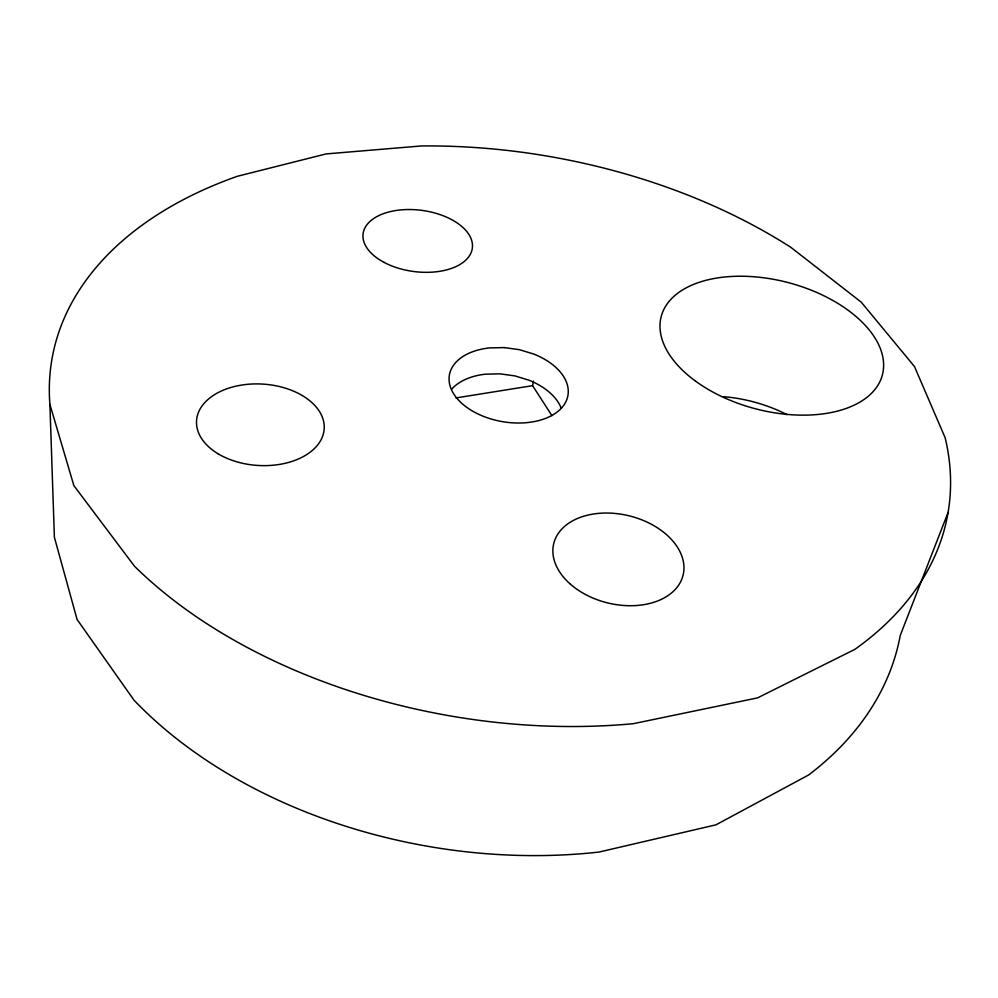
<?xml version="1.0" encoding="UTF-8"?>
<svg xmlns="http://www.w3.org/2000/svg" width="998" height="998" viewBox="0 0 998 998"><rect width="100%" height="100%" fill="white"/><g stroke="black" fill="none" stroke-linecap="round" stroke-linejoin="round"><path stroke-width="1.5" d="M551.944 415.667L532.595 385.665L533.419 381.136M948.1 512.361L900.271 635.377A428.167 290.181 9.7 0 1 808.517 775.034L715.965 824.835L599.074 852.043A428.167 290.181 9.7 0 1 133.932 700.097L77.071 619.434L54.391 537.286L49.9 404.427A454.577 284.081 9.7 0 1 237.274 176.309L326.072 153.929L421.381 145.945A454.577 284.081 9.7 0 1 790.728 247.242L861.286 302.207L914.48 366.54L945.168 437.81A454.577 284.081 9.7 0 1 854.837 649.374L757.544 697.889L633.306 723.687A454.577 284.081 9.7 0 1 134.543 566.29L73.877 485.639L49.9 404.427M456.036 397.915L532.595 385.665M451.645 389.232A59.443 37.175 9.7 0 1 485.24 374.2L499.961 373.826L514.956 375.909L529.252 380.313A59.443 37.175 9.7 0 1 561.263 408.332M723.101 396.655A108.271 67.265 15.5 0 1 786.923 414.582M504.327 347.591L489.432 347.915A60.154 36.951 9.7 0 0 459.342 400.971A60.154 36.951 9.7 0 0 554.015 414.195A60.154 36.951 9.7 0 0 533.955 354.128L519.484 349.699L504.327 347.591M695.319 380.974A114.371 65.182 14.8 0 0 880.698 379.851A114.371 65.182 14.8 0 0 739.431 276.221A114.371 65.182 14.8 0 0 695.319 380.974M384.055 262.374A55.09 30.838 7.5 0 0 471.967 250.086A55.09 30.838 7.5 0 0 397.167 210.328A55.09 30.838 7.5 0 0 384.055 262.374M218.1 453.791A63.959 40.756 3.6 0 0 322.99 435.178A63.959 40.756 3.6 0 0 240.019 385.34A63.959 40.756 3.6 0 0 218.1 453.791M569.746 583.581A66.567 44.848 13.7 0 0 680.748 581.535A66.567 44.848 13.7 0 0 604.713 513.047A66.567 44.848 13.7 0 0 569.746 583.581"/></g></svg>
